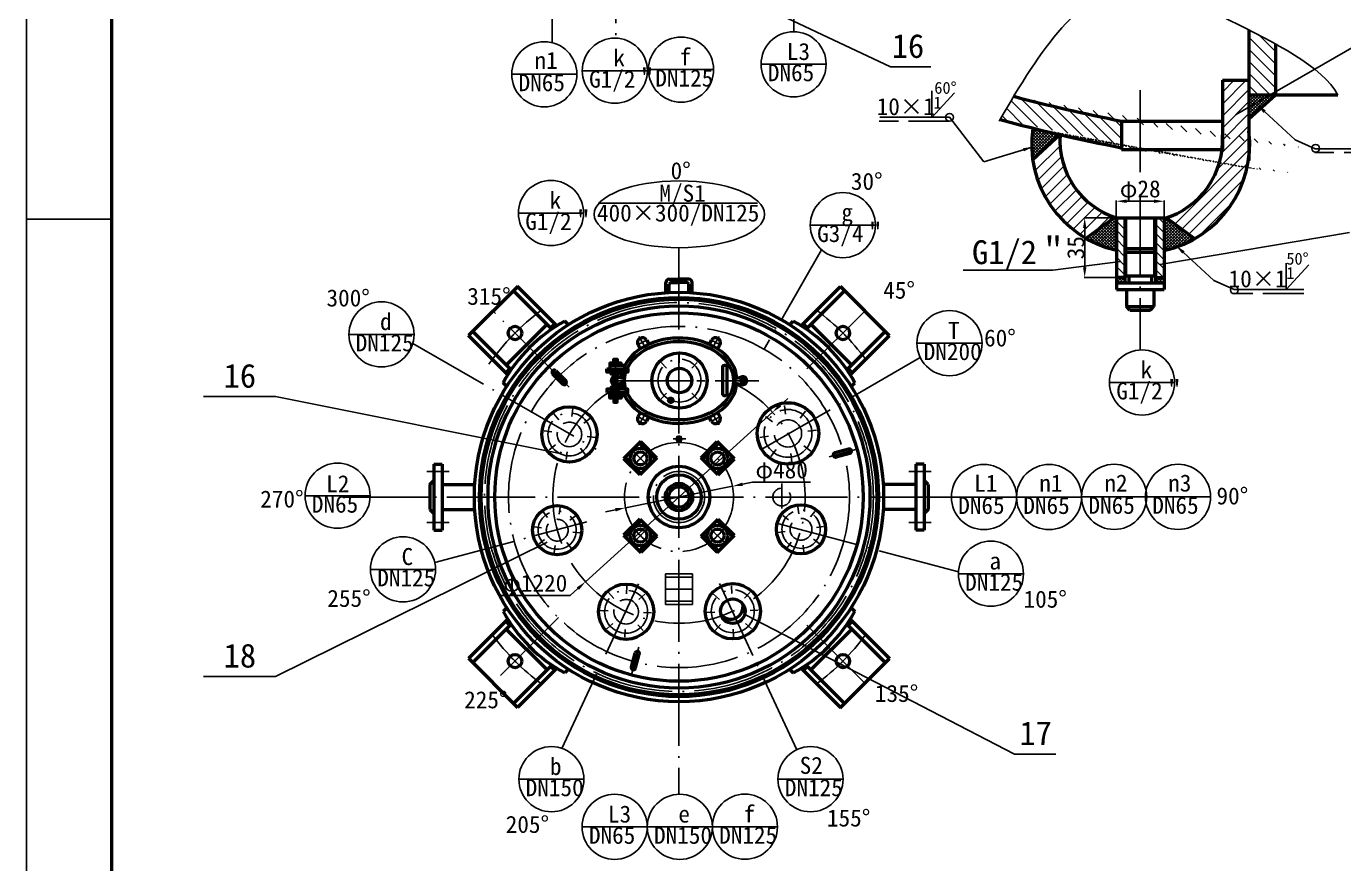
# Model space of a CAD drawing. Extents: x 388 to 3687, y 0 to 977.
# Drawn here: x 2567.8 to 2954.1, y 231.8 to 477.1 of the extents above; entities that cross this region are included whole.
import ezdxf

# ---------------------------------------------------------------- set-up
doc = ezdxf.new("R2010")
doc.units = 0
doc.header["$MEASUREMENT"] = 0
doc.linetypes.add('ACAD_ISO02W100', pattern=[15, 12, -3])
doc.linetypes.add('ACAD_ISO04W100', pattern=[30.5, 24, -3, 0.5, -3])
doc.layers.get('0').update_dxf_attribs({"linetype": 'CONTINUOUS'})
doc.layers.get('DEFPOINTS').update_dxf_attribs({"linetype": 'CONTINUOUS'})
doc.layers.add('2', color=6, linetype='ACAD_ISO04W100')
doc.layers.add('3', color=5, linetype='ACAD_ISO02W100')
doc.layers.add('图层1', color=1, linetype='CONTINUOUS', lineweight=50)
doc.styles.get("Standard").update_dxf_attribs({"font": 'SIMFANG.TTF'})
doc.dimstyles.get("Standard").update_dxf_attribs({"dimtxt": 0.18, "dimasz": 0.18, "dimexe": 0.18, "dimexo": 0.0625, "dimgap": 0.09, "dimtad": 0, "dimtih": 1, "dimtoh": 1, "dimdec": 4, "dimzin": 0, "dimdsep": 46, "dimtxsty": 'Standard', "dimcen": 0.09, "dimadec": 0, "dimazin": 0, "dimtfac": 1, "dimtdec": 4, "dimtofl": 0, "dimtmove": 0, "dimatfit": 3, "dimfxl": 0, "dimtolj": 1, "dimtzin": 0, "dimarcsym": 0})
pattern_1 = [(45, (8.33727, -2.1499), (-0.44194174, 0.44194174), [])]
pattern_2 = [(135, (8.33727, -2.1499), (-0.44194174, -0.44194174), [])]
pattern_3 = [(135, (8.3373, -2.15), (-1.767767, -1.767767), [])]

# ---------------------------------------------------------------- blocks, each defined once
blk = doc.blocks.new('*D2')
at = {"color": 0, "linetype": 'ByBlock'}
for p, q in [((2780.76, 367.8), (2777.82, 367.21)), ((2797.74, 367.8), (2780.76, 367.8)), ((2743.5, 360.32), (2774.88, 366.62)), ((2740.56, 359.73), (2737.62, 359.14))]:
    blk.add_line(p, q, dxfattribs=at)
for points in [[(2777.72, 367.7), (2777.92, 366.72), (2774.88, 366.62)], [(2740.46, 360.22), (2740.66, 359.24), (2743.5, 360.32)]]:
    blk.add_solid(points, dxfattribs=at)
at = {"layer": 'DEFPOINTS', "color": 0, "linetype": 'ByBlock'}
for p in [(2774.88, 366.62), (2743.5, 360.32)]:
    blk.add_point(p, dxfattribs=at)
at = {"color": 0, "linetype": 'ByBlock', "insert": (2789.3, 370.76), "char_height": 5, "attachment_point": 5}
blk.add_mtext('\\A1;φ480', dxfattribs=at)
blk = doc.blocks.new('*D3')
at = {"color": 0, "linetype": 'ByBlock'}
for p, q in [((2788.84, 366.05), (2791.06, 368.07)), ((2786.61, 364.04), (2731.77, 314.36)), ((2706.88, 310.34), (2727.32, 310.34)), ((2727.32, 310.34), (2729.54, 312.35))]:
    blk.add_line(p, q, dxfattribs=at)
for points in [[(2788.5, 366.42), (2789.17, 365.68), (2786.61, 364.04)], [(2729.21, 312.72), (2729.88, 311.98), (2731.77, 314.36)]]:
    blk.add_solid(points, dxfattribs=at)
at = {"layer": 'DEFPOINTS', "color": 0, "linetype": 'ByBlock'}
for p in [(2786.61, 364.04), (2731.77, 314.36)]:
    blk.add_point(p, dxfattribs=at)
at = {"color": 0, "linetype": 'ByBlock', "insert": (2717.05, 313.3), "char_height": 5, "attachment_point": 5}
blk.add_mtext('\\A1;φ1220', dxfattribs=at)
blk = doc.blocks.new('*D8')
at = {"color": 0, "linetype": 'ByBlock'}
for p, q in [((2879.09, 423.22), (2879.09, 428.22)), ((2890.09, 428.04), (2882.09, 428.04)), ((2893.09, 423.22), (2893.09, 428.22))]:
    blk.add_line(p, q, dxfattribs=at)
for points in [[(2882.09, 428.54), (2882.09, 427.54), (2879.09, 428.04)], [(2890.09, 428.54), (2890.09, 427.54), (2893.09, 428.04)]]:
    blk.add_solid(points, dxfattribs=at)
at = {"layer": 'DEFPOINTS', "color": 0, "linetype": 'ByBlock'}
for p in [(2879.09, 428.04), (2879.09, 423.16), (2893.09, 423.16)]:
    blk.add_point(p, dxfattribs=at)
at = {"color": 0, "linetype": 'ByBlock', "insert": (2886.09, 431), "char_height": 5, "attachment_point": 5}
blk.add_mtext('\\A1;φ28', dxfattribs=at)
blk = doc.blocks.new('*D9')
at = {"color": 0, "linetype": 'ByBlock'}
for p, q in [((2879.03, 423.16), (2869.63, 423.16)), ((2869.81, 420.16), (2869.81, 408.71)), ((2879.03, 405.71), (2869.63, 405.71))]:
    blk.add_line(p, q, dxfattribs=at)
for points in [[(2869.31, 420.16), (2870.31, 420.16), (2869.81, 423.16)], [(2869.31, 408.71), (2870.31, 408.71), (2869.81, 405.71)]]:
    blk.add_solid(points, dxfattribs=at)
at = {"layer": 'DEFPOINTS', "color": 0, "linetype": 'ByBlock'}
for p in [(2879.09, 423.16), (2869.81, 405.71), (2879.09, 405.71)]:
    blk.add_point(p, dxfattribs=at)
at = {"color": 0, "linetype": 'ByBlock', "insert": (2867.22, 414.43), "char_height": 5, "attachment_point": 5, "rotation": 90}
blk.add_mtext('\\A1;35', dxfattribs=at)

msp = doc.modelspace()

# ---------------------------------------------------------------- hatches: boundary and pattern name
h = msp.add_hatch()
h.set_pattern_fill('ANSI31', color=256, scale=20, angle=90, style=0)
h.set_pattern_definition(pattern_3)
edge = h.paths.add_edge_path()
edge.add_line((2926.31084, 457.01734), (2934.11084, 457.01734))
edge.add_line((2934.11084, 457.01734), (2934.11084, 471.97697))
edge.add_spline(control_points=[(2934.11084, 471.97697), (2931.5669, 473.38754), (2928.9317, 474.75695), (2926.31084, 476.08408)], knot_values=[93.731191968, 93.731191968, 93.731191968, 93.731191968, 100.690209961, 100.690209961, 100.690209961, 100.690209961], degree=3, periodic=0)
edge.add_line((2926.31084, 476.08408), (2926.31084, 457.01734))
h = msp.add_hatch()
h.set_pattern_fill('ANSI31', color=256, scale=20, style=0)
h.set_pattern_definition([(45, (8.3373, -2.15), (-1.767767, 1.767767), [])])
h.paths.add_polyline_path([(2870.94605, 445.40346), (2862.92924, 437.97879, 0.228757917), (2878.5887, 415.00315), (2886.93527, 421.16981, -0.339568631)])
h.paths.add_polyline_path([(2902.10627, 421.03277), (2910.37751, 414.92177, 0.238309238), (2926.31084, 438.96476), (2926.31084, 461.35677), (2918.51084, 461.35677), (2918.51084, 445.30156, -0.033607409), (2918.51084, 442.10041), (2918.51084, 441.07048), (2918.41906, 441.07048, -0.294450648)])
h = msp.add_hatch()
h.set_pattern_fill('ANSI31', color=256, scale=20, angle=90, style=0)
h.set_pattern_definition(pattern_3)
edge = h.paths.add_edge_path()
edge.add_line((2888.93702, 441.56265), (2888.93702, 449.38824))
edge.add_ellipse((3000.87709, 592.21301), major_axis=(-306.8, 0), ratio=0.5, start_angle=62.1042109, end_angle=68.6008285, ccw=False)
edge.add_spline(control_points=[(2857.33615, 456.63809), (2856.01072, 454.43924), (2854.67991, 452.16832), (2853.33881, 449.83899)], knot_values=[5.62936799, 5.62936799, 5.62936799, 5.62936799, 11.327337373, 11.327337373, 11.327337373, 11.327337373], degree=3, periodic=0)
edge.add_ellipse((3000.87709, 592.21301), major_axis=(-314.6, 0), ratio=0.512396694, start_angle=62.032476, end_angle=69.1564677)
h = msp.add_hatch()
h.set_pattern_fill('ANSI31', color=256, scale=5, angle=90, style=0)
h.set_pattern_definition(pattern_2)
h.paths.add_polyline_path([(2934.11084, 457.01734), (2926.31084, 457.01734), (2926.31084, 449.9318)])
h = msp.add_hatch()
h.set_pattern_fill('ANSI31', color=256, scale=5, style=0)
h.set_pattern_definition(pattern_1)
h.paths.add_polyline_path([(2926.31084, 449.9318), (2934.11084, 457.01734), (2926.31084, 457.01734)])
h = msp.add_hatch()
h.set_pattern_fill('ANSI31', color=256, scale=5, style=0)
h.set_pattern_definition(pattern_1)
edge = h.paths.add_edge_path()
edge.add_ellipse((3000.87709, 592.21301), major_axis=(-314.6, 0), ratio=0.512396694, start_angle=63.9896777, end_angle=65.6063227, ccw=False)
edge.add_arc((2894.55413, 442.70898), 31.97668, 171.6725984, 188.506763)
edge.add_line((2862.92924, 437.97879), (2870.94605, 445.40346))
h = msp.add_hatch()
h.set_pattern_fill('ANSI31', color=256, scale=5, angle=90, style=0)
h.set_pattern_definition(pattern_2)
edge = h.paths.add_edge_path()
edge.add_line((2862.92924, 437.97879), (2870.94605, 445.40346))
edge.add_ellipse((3000.87709, 592.21301), major_axis=(-314.6, 0), ratio=0.512396694, start_angle=63.9896777, end_angle=65.6063227, ccw=False)
edge.add_arc((2894.55413, 442.70898), 31.97668, 171.6725984, 188.506763)
h = msp.add_hatch()
h.set_pattern_fill('ANSI31', color=256, scale=5, angle=90, style=0)
h.set_pattern_definition(pattern_2)
h.paths.add_polyline_path([(2887.42803, 411.53645), (2887.42803, 421.00544, -0.005447531), (2886.93527, 421.16981), (2878.5887, 415.00315, 0.074646124)])
h.paths.add_polyline_path([(2901.42803, 411.47987, 0.075391084), (2910.37751, 414.92177), (2902.14327, 421.00544), (2902.02179, 421.00544, -0.006513989), (2901.42803, 420.82304)])
h = msp.add_hatch()
h.set_pattern_fill('ANSI31', color=256, scale=5, style=0)
h.set_pattern_definition(pattern_1)
h.paths.add_polyline_path([(2887.42803, 421.00544, -0.005447531), (2886.93527, 421.16981), (2878.5887, 415.00315, 0.074646124), (2887.42803, 411.53645)])
h.paths.add_polyline_path([(2901.42803, 411.47987, 0.075391084), (2910.37751, 414.92177), (2902.14327, 421.00544), (2902.02179, 421.00544, -0.006513989), (2901.42803, 420.82304)])
h = msp.add_hatch()
h.set_pattern_fill('ANSI31', color=256, scale=15, angle=90, style=0)
h.set_pattern_definition([(135, (8.3373, -2.15), (-1.3258252, -1.3258252), [])])
h.paths.add_polyline_path([(2889.92803, 421.00544), (2887.42803, 421.00544), (2887.42803, 403.56288), (2889.92803, 403.56288)])
h.paths.add_polyline_path([(2901.42803, 421.00544), (2898.92803, 421.00544), (2898.92803, 403.56288), (2901.42803, 403.56288)])
h = msp.add_hatch()
h.set_pattern_fill('ANSI31', color=256, scale=5, style=0)
h.set_pattern_definition(pattern_1)
h.paths.add_polyline_path([(2887.42803, 403.56288), (2887.42803, 402.00544), (2889.92803, 402.00544), (2889.92803, 403.56288)])
h.paths.add_polyline_path([(2901.42803, 402.00544), (2901.42803, 403.56288), (2898.92803, 403.56288), (2898.92803, 402.00544)])
h = msp.add_hatch()
h.set_pattern_fill('ANSI31', color=256, scale=5, angle=90, style=0)
h.set_pattern_definition(pattern_2)
h.paths.add_polyline_path([(2889.92803, 402.00544), (2889.92803, 403.56288), (2887.42803, 403.56288), (2887.42803, 402.00544)])
h.paths.add_polyline_path([(2901.42803, 403.56288), (2898.92803, 403.56288), (2898.92803, 402.00544), (2901.42803, 402.00544)])

# ---------------------------------------------------------------- linework, layer by layer
at = {"linetype": 'Continuous', "lineweight": 25}
for p, q in [((2567.82242, 841.18145), (2567.82242, 0.18145)), ((2567.82242, 420.68145), (2592.82242, 420.68145))]:
    msp.add_line(p, q, dxfattribs=at)
for p, q in [((2821.22645, 465.27717), (2766.45595, 491.08327)), ((2957.88754, 471.68072), (2922.41084, 451.19206)), ((2730.81539, 464.14123), (2749.91133, 464.14123)), ((2750.24883, 464.46558), (2769.34477, 464.46558)), ((2783.23952, 466.02896), (2802.33546, 466.02896)), ((2821.22645, 465.27717), (2833.07605, 465.27717)), ((2710.14772, 463.10414), (2729.24366, 463.10414)), ((2833.33731, 458.21156), (2833.33731, 450.44825)), ((2833.33731, 450.44825), (2839.97984, 457.68074)), ((2930.92665, 452.13651), (2939.83535, 443.93558)), ((2939.83535, 443.93558), (2945.76015, 441.29566)), ((2966.23366, 441.29566), (2945.76015, 441.29566)), ((2735.45792, 425.28055), (2782.20653, 425.28055)), ((2712.1138, 422.43514), (2731.20974, 422.43514)), ((2797.68816, 418.89143), (2816.7841, 418.89143)), ((2890.42803, 421.00544), (2890.42803, 404.00544)), ((2898.42803, 421.00544), (2898.42803, 404.00544)), ((2955.83072, 416.72047), (2900.17803, 407.31411)), ((2907.10362, 410.8767), (2916.01232, 402.67577)), ((2842.50105, 405.67083), (2868.77111, 405.67083)), ((2868.77111, 405.67083), (2888.67803, 408.20751)), ((2937.23286, 407.74401), (2937.23286, 399.98069)), ((2937.23286, 399.98069), (2943.87539, 407.21318)), ((2916.01232, 402.67577), (2921.93711, 400.03585)), ((2942.41062, 400.03585), (2921.93711, 400.03585)), ((2662.40133, 386.8746), (2681.49727, 386.8746)), ((2828.94731, 384.28576), (2848.04324, 384.28576)), ((2885.40837, 372.75972), (2904.5043, 372.75972)), ((2619.78286, 368.62428), (2640.83922, 368.62428)), ((2723.89907, 352.07426), (2640.83922, 368.62428)), ((2649.53215, 339.57722), (2668.62809, 339.57722)), ((2839.0615, 339.20054), (2858.15744, 339.20054)), ((2858.15744, 339.20054), (2877.25337, 339.20054)), ((2877.2533, 339.23841), (2897.79756, 339.23841)), ((2895.96325, 339.23841), (2915.05918, 339.23841)), ((2720.56251, 325.9835), (2640.83922, 286.60402)), ((2668.71451, 317.99021), (2687.81045, 317.99021)), ((2841.10131, 316.71706), (2860.19724, 316.71706)), ((2857.55558, 263.85878), (2778.89484, 304.6028)), ((2619.78286, 286.60402), (2640.83922, 286.60402)), ((2857.55558, 263.85878), (2869.64219, 263.85878)), ((2712.23796, 256.4863), (2731.3339, 256.4863)), ((2788.22047, 256.4863), (2807.3164, 256.4863)), ((2730.77831, 242.53047), (2749.87425, 242.53047)), ((2749.87425, 242.53047), (2768.97018, 242.53047)), ((2768.97011, 242.56834), (2788.06604, 242.56834))]:
    msp.add_line(p, q)
for centre, radius in [((2792.78749, 466.02896), 9.54797), ((2719.69569, 463.10414), 9.54797), ((2740.36336, 464.14123), 9.54797), ((2759.7968, 464.46558), 9.54797), ((2838.51507, 450.5034), 1.14037), ((2945.85689, 441.38627), 1.14037), ((2721.66177, 422.43514), 9.54797), ((2807.23613, 418.89143), 9.54797), ((2922.04079, 399.89454), 1.14037), ((2671.9493, 386.8746), 9.54797), ((2838.49527, 384.28576), 9.54797), ((2894.95634, 372.75972), 9.54797), ((2659.08012, 339.57722), 9.54797), ((2848.60947, 339.20054), 9.54797), ((2867.70541, 339.20054), 9.54797), ((2886.80127, 339.23841), 9.54797), ((2905.51122, 339.23841), 9.54797), ((2678.26248, 317.99021), 9.54797), ((2850.64928, 316.71706), 9.54797), ((2721.78593, 256.4863), 9.54797), ((2797.76843, 256.4863), 9.54797), ((2740.32628, 242.53047), 9.54797), ((2759.42221, 242.53047), 9.54797), ((2778.51807, 242.56834), 9.54797)]:
    msp.add_circle(centre, radius)
msp.add_ellipse((2759.31417, 422.07108), major_axis=(-24.98079, 0), ratio=0.391856397)
msp.add_open_spline([(2853.08572, 449.39892), (2865.46051, 470.93859), (2883.68845, 497.38899), (2920.03214, 479.18251), (2948.17538, 465.27344), (2952.36893, 457.01734)], degree=3, knots=[5.271107526, 5.271107526, 5.271107526, 5.271107526, 57.796448388, 88.72315695, 123.225329578, 123.225329578, 123.225329578, 123.225329578])
for points in [[(2930.58801, 451.76865), (2928.71947, 454.16834), (2931.26529, 452.50438)], [(2906.76498, 410.50883), (2904.89643, 412.90853), (2907.44225, 411.24456)]]:
    msp.add_solid(points)
at = {"layer": '2'}
for p, q in [((2722.00664, 511.57535), (2722.00664, 472.36822)), ((2792.91221, 510.38888), (2792.91221, 475.57612)), ((2740.68964, 502.10407), (2740.68964, 473.68362)), ((2894.42803, 458.43662), (2894.42803, 382.29306)), ((2759.18964, 412.28232), (2759.18964, 252.07561)), ((2801.01525, 411.6482), (2784.18809, 382.50271)), ((2726.96241, 371.4144), (2704.68677, 393.69005)), ((2813.68582, 393.69673), (2794.54498, 374.55588)), ((2681.1274, 384.24286), (2734.92868, 353.18067)), ((2749.43751, 382.79176), (2747.45112, 386.21458)), ((2768.94176, 382.79176), (2770.92816, 386.21458)), ((2740.56751, 379.58007), (2740.56751, 367.00765)), ((2753.91984, 378.62155), (2755.54884, 376.99254)), ((2759.24406, 380.82675), (2759.24406, 378.52299)), ((2764.56818, 378.62127), (2762.93917, 376.99226)), ((2829.93853, 380.0495), (2783.43834, 353.20261)), ((2720.99919, 377.37763), (2726.96241, 371.4144)), ((2739.34484, 373.29386), (2782.59663, 373.29386)), ((2740.56499, 374.46421), (2740.56499, 372.12351)), ((2751.71436, 373.29743), (2754.01812, 373.29743)), ((2766.77338, 373.29705), (2764.46962, 373.29705)), ((2777.81428, 374.46421), (2777.81428, 372.12351)), ((2753.91956, 367.9732), (2755.54857, 369.60221)), ((2759.24368, 365.76772), (2759.24368, 368.07149)), ((2764.5679, 367.97293), (2762.9389, 369.60194)), ((2722.52679, 363.61056), (2723.92924, 361.78286)), ((2728.09331, 365.10195), (2727.79261, 362.81789)), ((2749.43751, 363.79596), (2747.45112, 360.37315)), ((2768.94176, 363.79596), (2770.92816, 360.37315)), ((2790.11206, 366.04474), (2790.44617, 363.5069)), ((2796.29699, 364.38733), (2794.73872, 362.35655)), ((2733.084, 362.2204), (2731.2563, 360.81796)), ((2784.56668, 362.84331), (2786.59746, 361.28504)), ((2719.64524, 358.61987), (2721.9293, 358.31917)), ((2734.57539, 356.65389), (2732.29133, 356.95459)), ((2757.52816, 356.23118), (2761.20897, 356.23118)), ((2782.90926, 356.65838), (2785.4471, 356.99249)), ((2799.49842, 358.84195), (2796.96058, 358.50784)), ((2721.13663, 353.05335), (2722.96434, 354.4558)), ((2726.12733, 350.17181), (2726.42803, 352.45586)), ((2731.69384, 351.6632), (2730.2914, 353.4909)), ((2745.4692, 352.93435), (2750.21639, 348.18715)), ((2772.92344, 352.92098), (2768.17625, 348.17379)), ((2786.1107, 351.113), (2787.66897, 353.14378)), ((2792.29563, 349.45558), (2791.96152, 351.99342)), ((2797.84101, 352.65702), (2795.81023, 354.21529)), ((2811.34719, 353.1859), (2803.20127, 351.00321)), ((2685.25527, 346.67739), (2691.78906, 346.67739)), ((2833.124, 346.67739), (2826.59022, 346.67739)), ((2789.30755, 343.20741), (2789.30755, 335.87868)), ((2660.58288, 339.20054), (2706.07261, 339.20054)), ((2839.0615, 339.20054), (2668.62065, 339.20054)), ((2724.33445, 336.18941), (2724.06716, 334.15914)), ((2794.07465, 336.30124), (2794.34194, 334.27097)), ((2719.38644, 334.86373), (2720.63306, 333.23911)), ((2728.77063, 333.62803), (2727.146, 332.38142)), ((2789.63835, 333.74009), (2791.26297, 332.49347)), ((2799.02259, 334.97531), (2797.77598, 333.35068)), ((2685.25527, 331.7237), (2691.78906, 331.7237)), ((2687.59855, 319.99057), (2732.13972, 331.92534)), ((2716.82507, 330.42756), (2718.85534, 330.16027)), ((2730.09631, 328.68002), (2728.06603, 328.94731)), ((2745.45583, 325.4801), (2750.20303, 330.2273)), ((2772.91008, 325.46674), (2768.16288, 330.21393)), ((2841.11613, 317.24888), (2786.24647, 331.95116)), ((2788.31241, 328.79215), (2790.34269, 329.05944)), ((2801.58374, 330.53901), (2799.55347, 330.27171)), ((2833.124, 331.7237), (2826.59022, 331.7237)), ((2718.15075, 325.47955), (2719.77537, 326.72616)), ((2722.58692, 322.91817), (2722.85421, 324.94844)), ((2727.53493, 324.24385), (2726.28831, 325.86847)), ((2790.87356, 324.35584), (2792.12018, 325.98047)), ((2795.82151, 323.02991), (2795.55422, 325.06018)), ((2800.25781, 325.59106), (2798.63319, 326.83768)), ((2724.85616, 265.52718), (2747.36518, 313.79792)), ((2743.93679, 313.14501), (2743.8363, 310.84344)), ((2793.73329, 265.1397), (2771.03832, 313.80922)), ((2774.55768, 313.19867), (2774.65817, 310.8971)), ((2738.52144, 311.17414), (2740.07784, 309.47563)), ((2749.15963, 310.7094), (2747.46112, 309.15299)), ((2755.18964, 312.20054), (2763.18964, 312.20054)), ((2769.33471, 310.76332), (2771.03322, 309.20692)), ((2779.97293, 311.22752), (2778.41653, 309.52901)), ((2736.08582, 305.9513), (2738.38739, 305.85081)), ((2751.1305, 305.29405), (2748.82893, 305.39453)), ((2767.36356, 305.34807), (2769.66514, 305.44856)), ((2782.40828, 306.00455), (2780.1067, 305.90407)), ((2723.8343, 303.8452), (2704.68009, 284.69099)), ((2738.05669, 300.53595), (2739.7552, 302.09235)), ((2748.69488, 300.0712), (2747.13848, 301.76972)), ((2769.79891, 300.1251), (2771.35531, 301.82362)), ((2780.43713, 300.58931), (2778.73861, 302.14571)), ((2813.69251, 284.68431), (2794.53829, 303.83852)), ((2743.27954, 298.10033), (2743.38002, 300.40191)), ((2775.21416, 298.15396), (2775.11367, 300.45553)), ((2745.22254, 287.0381), (2747.40523, 295.18402))]:
    msp.add_line(p, q, dxfattribs=at)
for centre, radius in [((2759.18964, 339.20054), 57), ((2759.18964, 339.20054), 50), ((2759.33307, 373.33455), 6.3), ((2727.06227, 357.55298), 6.3), ((2791.14981, 357.84301), 7), ((2759.18964, 339.20054), 16), ((2759.18964, 339.20054), 7.5), ((2723.48322, 329.47085), 5.6), ((2794.97003, 329.74867), 5.6), ((2743.69593, 305.58211), 6.3), ((2774.9734, 305.71748), 6.3)]:
    msp.add_circle(centre, radius, dxfattribs=at)
for centre, radius, start, end in [((2759.18964, 339.20054), 68, 126.4222343, 145.0204855), ((2759.18964, 339.20054), 68, 36.4061283, 53.5787612), ((2766.75722, 331.63664), 78.68068, 133.5783002, 136.4401088), ((2751.6391, 331.61959), 78.68068, 43.5783002, 46.4401088), ((2759.18964, 339.20054), 37, 117.2176704, 62.7823296), ((2759.18964, 339.20054), 68, 216.4222343, 233.5948672), ((2759.18964, 339.20054), 68, 306.4061283, 323.5787612), ((2766.74017, 346.75476), 78.68068, 223.5783002, 226.4401088), ((2751.62205, 346.73771), 78.68068, 313.5783002, 316.4401088)]:
    msp.add_arc(centre, radius, start, end, dxfattribs=at)
at = {"layer": '2', "extrusion": (0, 0, -1)}
for centre, major_axis in [((2759.35934, 373.18893), (-18.77637, 0)), ((2759.01993, 373.3988), (18.77637, 0))]:
    msp.add_ellipse(centre, major_axis=major_axis, ratio=0.741280389, start_param=0.865960095, end_param=1.03387577, dxfattribs=at)
at = {"layer": '2'}
for centre, major_axis in [((2759.01993, 373.18893), (18.77637, 0)), ((2759.35934, 373.3988), (-18.77637, 0))]:
    msp.add_ellipse(centre, major_axis=major_axis, ratio=0.741280389, start_param=0.865960095, end_param=1.03387577, dxfattribs=at)
at = {"layer": '3'}
for p, q in [((2838.51507, 449.36303), (2817.9081, 449.36303)), ((2966.23366, 440.15529), (2945.62669, 440.15529)), ((2942.41062, 398.89547), (2921.80365, 398.89547)), ((2755.18964, 316.70054), (2763.18964, 316.70054)), ((2755.18964, 316.70054), (2755.18964, 307.70054)), ((2755.18964, 315.70054), (2763.18964, 315.70054)), ((2763.18964, 316.70054), (2763.18964, 307.70054)), ((2755.18964, 308.70054), (2763.18964, 308.70054)), ((2755.18964, 307.70054), (2763.18964, 307.70054))]:
    msp.add_line(p, q, dxfattribs=at)
for centre, radius in [((2727.06227, 357.55298), 3.6), ((2791.14981, 357.84301), 4), ((2789.30755, 339.18843), 2.60346), ((2723.48322, 329.47085), 3.2), ((2794.97003, 329.74867), 3.2), ((2743.69593, 305.58211), 3.6)]:
    msp.add_circle(centre, radius, dxfattribs=at)
at = {"layer": '图层1', "linetype": 'Continuous', "lineweight": 50}
msp.add_line((2592.82242, 831.18145), (2592.82242, 10.18145), dxfattribs=at)
at = {"layer": '图层1'}
for p, q in [((2926.31084, 476.08408), (2926.31084, 438.76501)), ((2934.11084, 471.97697), (2934.11084, 457.01734)), ((2926.31084, 467.90977), (2926.31084, 437.83219)), ((2918.51084, 461.35677), (2918.51084, 441.07048)), ((2918.51084, 461.35677), (2926.31084, 461.35677)), ((2952.36893, 457.01734), (2926.31084, 457.01734)), ((2934.11084, 457.01734), (2926.31084, 449.9318)), ((2888.93702, 449.39892), (2888.93702, 441.07048)), ((2888.93702, 449.39892), (2918.51084, 449.39892)), ((2870.94605, 445.40346), (2862.92924, 437.97879)), ((2888.93702, 441.07048), (2918.51084, 441.07048)), ((2886.93527, 421.16981), (2878.47856, 414.92177)), ((2887.42803, 421.00544), (2887.42803, 400.00544)), ((2887.42803, 421.00544), (2902.14327, 421.00544)), ((2889.92803, 421.00544), (2889.92803, 402.00544)), ((2898.92803, 421.00544), (2898.92803, 402.00544)), ((2901.42803, 421.00544), (2901.42803, 400.00544)), ((2902.14327, 421.00544), (2910.37751, 414.92177)), ((2889.92803, 412.00544), (2898.92803, 412.00544)), ((2889.92803, 411.00544), (2898.92803, 411.00544)), ((2755.3165, 399.06165), (2755.3165, 402.06165)), ((2756.3165, 403.06165), (2759.17206, 403.06165)), ((2756.8165, 402.06165), (2759.17206, 402.06165)), ((2762.06278, 403.06165), (2759.20721, 403.06165)), ((2761.56278, 402.06165), (2759.20721, 402.06165)), ((2763.06278, 399.06165), (2763.06278, 402.06165)), ((2889.92803, 403.56288), (2887.42803, 403.56288)), ((2887.42803, 402.00544), (2901.42803, 402.00544)), ((2889.92803, 404.00544), (2898.92803, 404.00544)), ((2891.08861, 404.00544), (2891.08861, 402.00544)), ((2897.76745, 404.00544), (2897.76745, 402.00544)), ((2898.92803, 403.56288), (2901.42803, 403.56288)), ((2711.92559, 400.92887), (2697.50756, 386.51084)), ((2721.90822, 388.43242), (2710.66868, 399.67196)), ((2723.35669, 389.37689), (2711.86515, 400.86843)), ((2756.3165, 399.06165), (2756.3165, 401.56165)), ((2762.06278, 399.06165), (2762.06278, 401.56165)), ((2795.02379, 389.37974), (2806.5133, 400.86925)), ((2796.4719, 388.43492), (2807.70977, 399.67279)), ((2820.93133, 386.45122), (2806.5133, 400.86925)), ((2887.42803, 400.00544), (2901.42803, 400.00544)), ((2890.42803, 400.00544), (2890.42803, 395.00544)), ((2898.42803, 400.00544), (2898.42803, 395.00544)), ((2890.42803, 395.00544), (2898.42803, 395.00544)), ((2891.42803, 394.00544), (2890.42803, 395.00544)), ((2891.42803, 394.00544), (2897.42803, 394.00544)), ((2897.42803, 394.00544), (2898.42803, 395.00544)), ((2726.7617, 389.65578), (2725.68208, 390.73586)), ((2791.61659, 389.66119), (2792.69619, 390.74079)), ((2708.99707, 375.02133), (2697.50756, 386.51084)), ((2709.94189, 376.46944), (2698.70403, 387.70731)), ((2720.50018, 389.84046), (2708.53553, 377.87581)), ((2722.70821, 389.90016), (2721.51174, 388.70369)), ((2796.7415, 388.82973), (2795.54503, 390.02619)), ((2809.84292, 377.87663), (2797.87827, 389.84129)), ((2808.43488, 376.46859), (2819.67442, 387.70813)), ((2809.37935, 375.02013), (2820.87089, 386.51167)), ((2747.19396, 383.79094), (2747.79874, 382.69255)), ((2749.75537, 385.14897), (2750.33139, 383.8831)), ((2768.6239, 385.14897), (2768.04788, 383.8831)), ((2771.18531, 383.79094), (2770.58054, 382.69255)), ((2709.54709, 376.73904), (2708.35062, 375.54257)), ((2722.14755, 375.26133), (2725.09793, 372.3143)), ((2723.06301, 376.17783), (2726.01339, 373.2308)), ((2809.90262, 375.66861), (2808.70615, 376.86507)), ((2708.71563, 371.61413), (2707.63603, 372.69373)), ((2743.26216, 373.80964), (2740.55442, 374.46402)), ((2743.26216, 372.77808), (2740.55442, 372.1237)), ((2743.26216, 372.77808), (2740.55442, 372.1237)), ((2775.11712, 373.80964), (2777.82485, 374.46402)), ((2775.11712, 372.77808), (2777.82485, 372.1237)), ((2809.65824, 371.61512), (2810.73832, 372.69474)), ((2747.19396, 362.79679), (2747.79874, 363.89517)), ((2771.18531, 362.79679), (2770.58054, 363.89517)), ((2749.75537, 361.43875), (2750.33139, 362.70463)), ((2768.6239, 361.43875), (2768.04788, 362.70463)), ((2747.97409, 355.43924), (2742.94894, 350.41409)), ((2752.72169, 350.69245), (2747.97449, 355.43964)), ((2765.6571, 350.69436), (2770.40358, 355.44084)), ((2775.42834, 350.41609), (2770.40318, 355.44124)), ((2752.21472, 350.36188), (2747.55573, 355.02088)), ((2766.16394, 350.36367), (2770.82234, 355.02208)), ((2808.94024, 353.24954), (2804.91285, 352.16795)), ((2809.27622, 351.99847), (2805.24883, 350.91689)), ((2687.32381, 348.87734), (2687.32381, 329.52374)), ((2687.32381, 348.87734), (2689.74301, 348.87734)), ((2689.74301, 348.87734), (2689.74301, 329.52374)), ((2747.69582, 345.668), (2742.94934, 350.41449)), ((2748.02651, 346.17484), (2743.3681, 350.83325)), ((2752.72169, 350.69245), (2747.69653, 345.66729)), ((2770.68154, 345.66849), (2765.65639, 350.69365)), ((2770.35098, 346.17546), (2775.00997, 350.83445)), ((2770.68154, 345.66849), (2775.42874, 350.41569)), ((2828.63627, 348.87734), (2828.63627, 329.52374)), ((2831.05547, 348.87734), (2828.63627, 348.87734)), ((2831.05547, 348.87734), (2831.05547, 329.52374)), ((2686.11421, 342.82934), (2687.32381, 344.03894)), ((2832.26507, 342.82934), (2831.05547, 344.03894)), ((2686.11421, 342.82934), (2686.11421, 335.57174)), ((2689.74301, 342.82934), (2699.29947, 342.82934)), ((2828.63627, 342.82934), (2819.0798, 342.82934)), ((2832.26507, 342.82934), (2832.26507, 335.57174)), ((2686.11421, 335.57174), (2687.32381, 334.36214)), ((2689.74301, 335.57174), (2699.29947, 335.57174)), ((2747.69773, 332.73259), (2742.95054, 327.9854)), ((2748.0283, 332.22563), (2743.3693, 327.56663)), ((2747.69773, 332.73259), (2752.72289, 327.70744)), ((2765.65759, 327.70864), (2770.68274, 332.73379)), ((2770.35277, 332.22624), (2775.01118, 327.56784)), ((2770.68345, 332.73308), (2775.42994, 327.9866)), ((2828.63627, 335.57174), (2819.0798, 335.57174)), ((2832.26507, 335.57174), (2831.05547, 334.36214)), ((2687.32381, 329.52374), (2689.74301, 329.52374)), ((2831.05547, 329.52374), (2828.63627, 329.52374)), ((2742.95094, 327.985), (2747.97609, 322.95984)), ((2752.21534, 328.03741), (2747.55693, 323.379)), ((2752.72218, 327.70673), (2747.97569, 322.96024)), ((2765.65759, 327.70864), (2770.40478, 322.96144)), ((2766.16455, 328.0392), (2770.82355, 323.38021)), ((2770.40518, 322.96184), (2775.43033, 327.98699)), ((2708.72104, 306.75924), (2707.64095, 305.67962)), ((2809.66365, 306.76022), (2810.74325, 305.68062)), ((2708.99993, 303.35423), (2697.50839, 291.86269)), ((2709.94439, 301.90576), (2698.70485, 290.66622)), ((2708.47666, 302.70575), (2709.67312, 301.50928)), ((2808.43738, 301.90491), (2819.67525, 290.66705)), ((2808.83219, 301.63532), (2810.02865, 302.83178)), ((2809.3822, 303.35303), (2820.87171, 291.86351)), ((2708.53635, 300.49772), (2720.50101, 288.53307)), ((2797.87909, 288.53389), (2809.84375, 300.49855)), ((2697.44794, 291.92314), (2711.86597, 277.5051)), ((2721.90737, 289.93943), (2710.66951, 278.70157)), ((2745.22968, 289.42532), (2746.30669, 293.45394)), ((2746.48112, 289.09076), (2747.55814, 293.11938)), ((2796.47105, 289.94193), (2807.71059, 278.70239)), ((2806.45368, 277.44548), (2820.87171, 291.86351)), ((2723.35549, 288.99461), (2711.86597, 277.5051)), ((2721.63777, 289.54463), (2722.83424, 288.34816)), ((2726.76268, 288.71317), (2725.68308, 287.63357)), ((2791.61758, 288.71858), (2792.6972, 287.63849)), ((2795.02259, 288.99747), (2806.51413, 277.50593)), ((2795.67107, 288.4742), (2796.86753, 289.67066))]:
    msp.add_line(p, q, dxfattribs=at)
for points in [[(2740.08522, 377.75559), (2740.08522, 379.58007), (2741.02613, 379.58007), (2741.02613, 377.75559)], [(2740.08522, 374.38306), (2740.08522, 375.76525)], [(2741.02613, 375.76525), (2741.02613, 374.35003)], [(2740.08522, 372.20466), (2740.08522, 370.82248)], [(2741.02613, 370.82248), (2741.02613, 372.2377)], [(2740.08522, 368.83213), (2740.08522, 367.00765), (2741.02613, 367.00765), (2741.02613, 368.83213)]]:
    msp.add_lwpolyline(points, dxfattribs=at)
for points in [[(2738.03736, 376.76042), (2744.23628, 376.76042), (2744.23628, 375.76525), (2738.03736, 375.76525)], [(2738.86758, 377.81088), (2742.18843, 377.81088), (2742.18843, 378.41904), (2738.86758, 378.41904)], [(2738.86758, 376.76042), (2743.35072, 376.76042), (2743.35072, 377.75559), (2738.86758, 377.75559)], [(2739.31036, 375.76525), (2741.80099, 375.76525), (2741.80099, 375.21238), (2739.31036, 375.21238)], [(2738.03736, 369.8273), (2744.23628, 369.8273), (2744.23628, 370.82248), (2738.03736, 370.82248)], [(2739.31036, 370.82248), (2741.80099, 370.82248), (2741.80099, 371.37535), (2739.31036, 371.37535)], [(2738.86758, 369.8273), (2743.35072, 369.8273), (2743.35072, 368.83213), (2738.86758, 368.83213)], [(2738.86758, 368.77684), (2742.18843, 368.77684), (2742.18843, 368.16869), (2738.86758, 368.16869)]]:
    msp.add_lwpolyline(points, close=True, dxfattribs=at)
msp.add_lwpolyline([(2772.54145, 377.86682), (2772.69224, 377.86682, -0.414213562), (2773.19224, 377.36682), (2773.19224, 369.37341, -0.414213562), (2772.69224, 368.87341), (2772.54145, 368.87341, -0.414213562), (2772.04145, 369.37341), (2772.04145, 377.36682, -0.414213562)], format="xyb", close=True, dxfattribs=at)
for centre, radius in [((2759.18964, 339.20054), 60), ((2759.18964, 339.20054), 58.5), ((2759.18964, 339.20054), 58), ((2759.18964, 339.20054), 56), ((2759.18964, 339.20054), 54), ((2711.11265, 387.26334), 1.96492), ((2807.2658, 387.26417), 1.96492), ((2759.33307, 373.33455), 8.1), ((2759.33307, 373.33455), 3.6), ((2740.56499, 373.29386), 0.51875), ((2777.81428, 373.29386), 0.51875), ((2756.77532, 367.57712), 0.63151), ((2756.77532, 367.57712), 5.684341886080801e-14), ((2727.06227, 357.55298), 8.1), ((2791.14981, 357.84301), 9), ((2759.18964, 356.23118), 0.61705), ((2747.88261, 350.52093), 2.99737), ((2747.88261, 350.52093), 1.93432), ((2770.51003, 350.50757), 2.99737), ((2770.51003, 350.50757), 1.93432), ((2759.18964, 339.20054), 9), ((2759.18964, 339.20054), 6.5), ((2759.18964, 339.20054), 4), ((2759.18964, 339.20054), 3), ((2723.48322, 329.47085), 7.2), ((2794.9712, 329.74872), 7.2), ((2747.86925, 327.89352), 2.99737), ((2747.86925, 327.89352), 1.93432), ((2770.49666, 327.88015), 2.99737), ((2770.49666, 327.88015), 1.93432), ((2743.69593, 305.58211), 8.1), ((2774.9734, 305.71748), 8.1), ((2774.9734, 305.71748), 3.6), ((2711.11347, 291.11019), 1.96492), ((2807.26663, 291.11101), 1.96492)]:
    msp.add_circle(centre, radius, dxfattribs=at)
for centre, radius, start, end in [((2894.55413, 442.70898), 31.97668, 171.6725984, 257.123348), ((2894.72491, 443.70098), 23.83972, 175.904837, 252.1768098), ((2894.55413, 442.70898), 31.97668, 282.413543, 6.7243149), ((2894.72491, 443.70098), 23.83972, 286.3303152, 3.8496765), ((2756.3165, 402.06165), 1, 90, 180), ((2756.8165, 401.56165), 0.5, 90, 180), ((2761.56278, 401.56165), 0.5, 0, 90), ((2762.06278, 402.06165), 1, 0, 90), ((2747.31211, 351.05508), 45.19318, 118.5948471, 151.3927102), ((2771.05754, 351.0647), 45.19318, 28.5948471, 61.3927102), ((2748.44431, 384.42876), 1.44014, 28.9714788, 207.1605523), ((2769.93496, 384.42876), 1.44014, 332.8394477, 151.0285212), ((2722.60528, 375.71958), 0.6477, 45.0324806, 225.0324806), ((2725.55566, 372.77255), 0.6477, 225.0324806, 45.0324806), ((2740.5162, 373.29386), 1.17137, 64.5624282, 295.4375718), ((2777.86307, 373.29386), 1.17137, 244.5624282, 115.4375718), ((2748.44431, 362.15896), 1.44014, 152.8394477, 331.0285212), ((2769.93496, 362.15896), 1.44014, 208.9714788, 27.1605523), ((2805.08084, 351.54242), 0.6477, 105.0324806, 285.0324806), ((2809.10823, 352.624), 0.6477, 285.0324806, 105.0324806), ((2747.32174, 327.30965), 45.19318, 208.5948471, 241.3927102), ((2774.3758, 306.99904), 3.6, 216.3262429, 13.6737571), ((2771.06716, 327.31928), 45.19318, 298.5948471, 331.3927102), ((2746.93242, 293.28666), 0.6477, 345.0324806, 165.0324806), ((2745.8554, 289.25804), 0.6477, 165.0324806, 345.0324806)]:
    msp.add_arc(centre, radius, start, end, dxfattribs=at)
for centre, major_axis, ratio, start_param, end_param in [((3000.87709, 592.21301), (-306.8, 0), 0.5, 1.08392296, 1.197310326), ((3000.87709, 592.21301), (-314.6, 0), 0.512396694, 1.082670949, 1.20700806), ((2759.18964, 373.29386), (-17, 0), 0.735294118, 3.203009656, 5.918197095), ((2759.18964, 373.29386), (-17, 0), 0.735294118, 6.084163146, 6.221768305), ((2759.18964, 373.29386), (-17, 0), 0.735294118, 6.344602309, 6.482207469), ((2759.18964, 373.29386), (-17, 0), 0.735294118, 6.648173519, 9.363360959)]:
    msp.add_ellipse(centre, major_axis=major_axis, ratio=ratio, start_param=start_param, end_param=end_param, dxfattribs=at)
msp.add_ellipse((2759.18964, 373.29386), major_axis=(-16, 0), ratio=0.71875, dxfattribs=at)

# ---------------------------------------------------------------- texts
for s, height, p in [('50°', 3.5, (2937.28676, 407.3013)), ('10×1', 5, (2920.34592, 400.66836)), ('1', 3.5, (2937.28676, 403.09057))]:
    msp.add_text(s, height=height).set_placement(p)
at = {"attachment_point": 1}
for s, insert, char_height, width in [('L3', (2790.82185, 472.28817), 5, 15.3654), ('16', (2821.57225, 474.89433), 7, 10.6377), ('n1', (2716.80896, 469.67004), 5, 15.3654), ('k', (2739.93284, 470.40044), 5, 15.3654), ('f', (2759.36628, 470.72479), 5, 15.3654), ('G1/2＂', (2732.815, 464.17909), 5, 39.0375), ('DN125', (2752.24843, 464.50344), 5, 39.0375), ('DN65', (2785.23913, 466.06683), 5, 39.0375), ('DN65', (2712.14732, 463.142), 5, 39.0375), ('60°', (2834.06282, 460.88606), 3.5, 10.6377), ('10×1', (2817.15307, 456.13592), 5, 21.1015), ('1', (2833.80743, 456.54774), 3.5, 10.6377), ('0°', (2756.73416, 437.34496), 5, 16.8651), ('30°', (2809.58868, 434.22407), 5, 16.8651), ('k', (2721.23125, 428.69436), 5, 15.3654), ('M/S1', (2753.45051, 430.73665), 5, 19.1171), ('400×300/DN125', (2735.13662, 424.9596), 5, 80), ('G1/2＂', (2714.11341, 422.47301), 5, 39.0375), ('g', (2806.80561, 425.15064), 5, 15.3654), ('G3/4＂', (2799.68776, 418.92929), 5, 39.0375), ('G1/2＂', (2845.11048, 414.45446), 7, 90), ('45°', (2819.06908, 402.32792), 5, 16.8651), ('300°', (2655.83082, 400.05076), 5, 39.0375), ('315°', (2697.10932, 400.53586), 5, 19.1171), ('d', (2671.51878, 393.13381), 5, 15.3654), ('T', (2838.06475, 390.54497), 5, 15.3654), ('DN125', (2664.40093, 386.91246), 5, 39.0375), ('60°', (2848.64721, 388.33137), 5, 16.8651), ('DN200', (2830.94691, 384.32363), 5, 39.0375), ('k', (2894.52582, 379.01893), 5, 15.3654), ('16', (2625.67899, 378.24144), 7, 10.6377), ('G1/2＂', (2887.40797, 372.79758), 5, 39.0375), ('L2', (2655.73582, 345.59388), 5, 15.3654), ('L1', (2845.72274, 345.76644), 5, 15.3654), ('n1', (2864.81867, 345.76644), 5, 15.3654), ('n2', (2883.91453, 345.80431), 5, 15.3654), ('n3', (2902.62448, 345.80431), 5, 15.3654), ('270°', (2636.40564, 341.11095), 5, 80), ('90°', (2916.79614, 342.03), 5, 16.8651), ('DN65', (2651.53175, 339.61509), 5, 39.0375), ('DN65', (2841.0611, 339.23841), 5, 39.0375), ('DN65', (2860.15704, 339.23841), 5, 39.0375), ('DN65', (2879.2529, 339.27627), 5, 39.0375), ('DN65', (2897.96285, 339.27627), 5, 39.0375), ('C', (2677.83196, 324.24942), 5, 15.3654), ('a', (2850.21876, 322.97627), 5, 15.3654), ('DN125', (2670.71411, 318.02808), 5, 39.0375), ('DN125', (2843.10091, 316.75492), 5, 39.0375), ('255°', (2656.07364, 312.00488), 5, 39.0375), ('105°', (2860.21901, 311.76684), 5, 19.1171), ('18', (2625.67899, 296.22118), 7, 10.6377), ('225°', (2696.19769, 282.2751), 5, 19.1171), ('135°', (2816.6362, 284.14759), 5, 19.1171), ('17', (2859.00253, 273.47593), 7, 10.6377), ('b', (2721.35541, 262.74551), 5, 15.3654), ('S2', (2794.57467, 263.0522), 5, 15.3654), ('DN150', (2714.23756, 256.52417), 5, 39.0375), ('DN125', (2790.22007, 256.52417), 5, 39.0375), ('L3', (2738.36063, 248.78969), 5, 15.3654), ('e', (2758.99169, 248.78969), 5, 15.3654), ('f', (2778.08755, 248.82755), 5, 15.3654), ('155°', (2802.57722, 247.63402), 5, 19.1171), ('205°', (2708.38213, 245.76153), 5, 19.1171), ('DN65', (2732.77791, 242.56834), 5, 39.0375), ('DN150', (2751.87385, 242.56834), 5, 39.0375), ('DN125', (2770.96971, 242.6062), 5, 39.0375)]:
    msp.add_mtext(s, dxfattribs=dict(at, insert=insert, char_height=char_height, width=width))

# ---------------------------------------------------------------- dimensions: what is measured, and where the dimension line sits
dim = msp.add_linear_dim(base=(2887.42803, 425.88518), p1=(2901.42803, 421.00544), p2=(2887.42803, 421.00544), text='φ28', dimstyle='Standard', override={"dimtxt": 5, "dimasz": 3, "dimtad": 1, "dimtih": 0, "dimtofl": 1})
dim.commit()
dim.dimension.update_dxf_attribs({"geometry": '*D8', "text_midpoint": (2894.42803, 428.85356), "insert": (8.33727, -2.14991)})
dim = msp.add_linear_dim(base=(2878.14631, 403.56288), p1=(2887.42803, 421.00544), p2=(2887.42803, 403.56288), angle=90, text='35', dimstyle='Standard', override={"dimtxt": 5, "dimasz": 3, "dimtad": 1, "dimtih": 0, "dimtofl": 1})
dim.commit()
dim.dimension.update_dxf_attribs({"geometry": '*D9', "text_midpoint": (2875.55631, 412.28416), "insert": (8.33727, -2.14991)})
dim = msp.add_diameter_dim_2p(p1=(2786.61394, 364.03816), p2=(2731.76533, 314.36292), text='φ1220', dimstyle='Standard', override={"dimtxt": 5, "dimasz": 3, "dimtad": 1, "dimtih": 0, "dimtofl": 1})
dim.commit()
dim.dimension.update_dxf_attribs({"geometry": '*D3', "text_midpoint": (2717.05247, 310.3352), "dimtype": 163})
dim = msp.add_diameter_dim_2p(p1=(2743.50205, 336.05418), p2=(2774.87723, 342.3469), text='φ480', dimstyle='Standard', override={"dimtxt": 5, "dimasz": 3, "dimtad": 1, "dimtih": 0, "dimtofl": 1})
dim.commit()
dim.dimension.update_dxf_attribs({"geometry": '*D2', "text_midpoint": (2789.29602, 343.52678), "dimtype": 163, "insert": (0, -24.26983)})

# ---------------------------------------------------------------- leaders
msp.add_leader([(2863.06554, 441.84511), (2848.62362, 437.40628), (2838.51507, 450.5034), (2818.04156, 450.5034)], dimstyle='Standard', override={"dimtxt": 5, "dimasz": 3, "dimtad": 1, "dimtih": 0, "dimtofl": 1})

doc.saveas('drawing.dxf')
